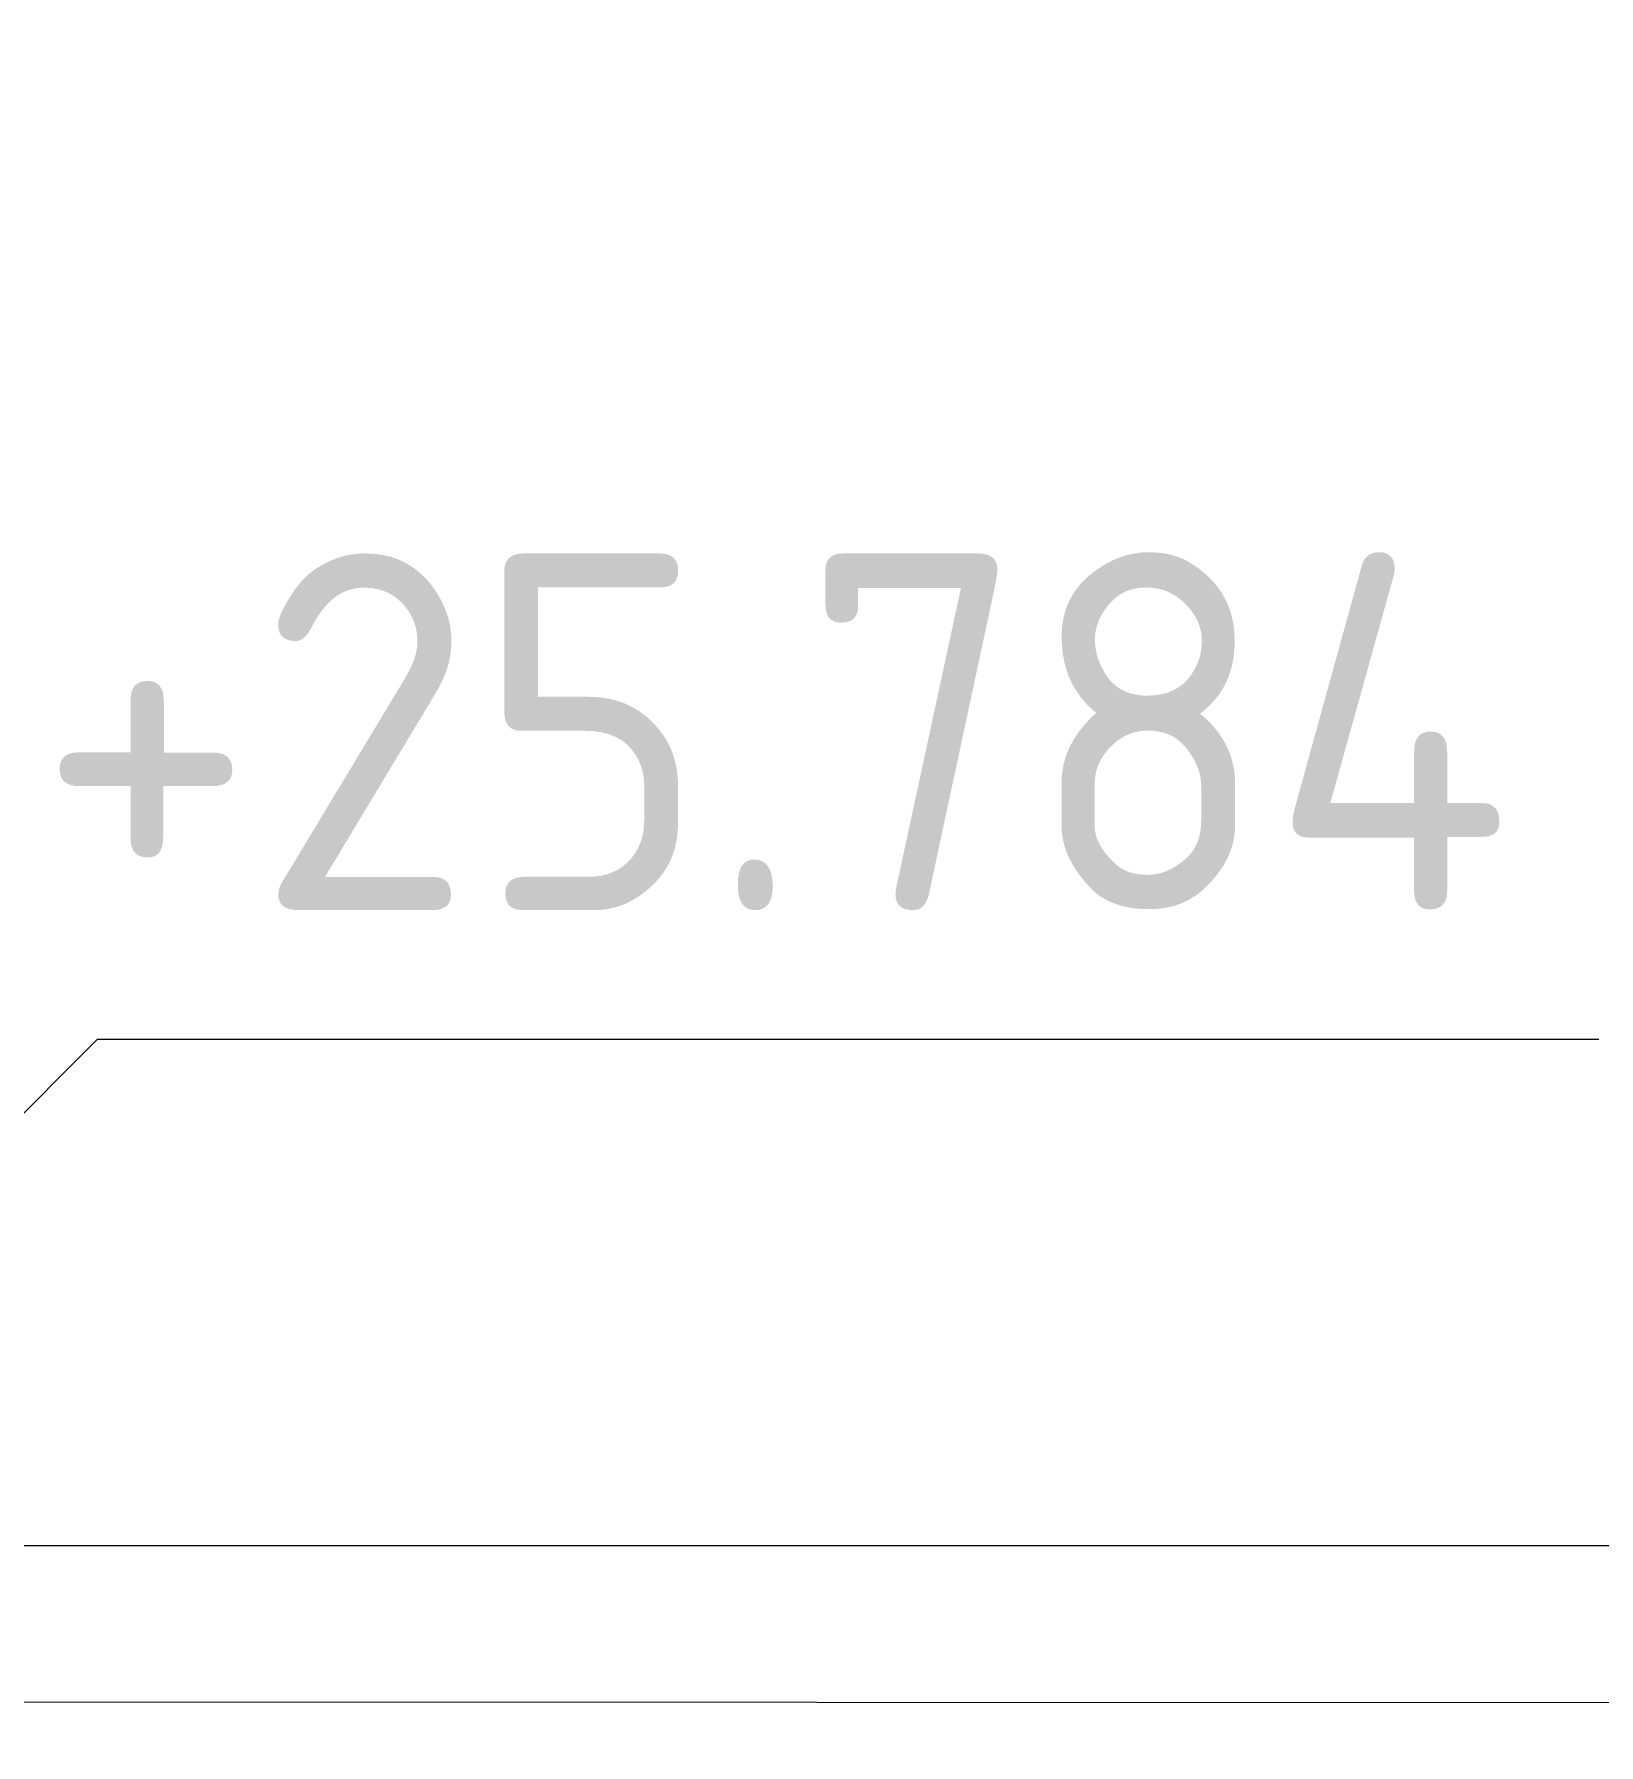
# Model space of a CAD drawing. Header units: millimetres. Extents: x -263990 to 193903, y -164417 to 240530.
# Drawn here: x 95559 to 96656, y -15830 to -14631 of the extents above; entities that cross this region are included whole.
import ezdxf

# ---------------------------------------------------------------- set-up
doc = ezdxf.new("R2010")
doc.units = ezdxf.units.MM
doc.header["$LTSCALE"] = 20
doc.layers.add('Размеры', color=7, linetype='Continuous', lineweight=9)
doc.styles.add('ISOCPEUR', font='isocpeur.ttf', dxfattribs={"width": 0.9, "height": 250})

msp = doc.modelspace()

# ---------------------------------------------------------------- linework, layer by layer
at = {"layer": 'Размеры', "lineweight": 20}
for p, q in [((95248.18091, -15690.217), (95603.03903, -15335.35888)), ((95603.03903, -15335.35888), (96655.61247, -15335.35888)), ((94157.99999, -15690.217), (140786.26471, -15690.217))]:
    msp.add_line(p, q, dxfattribs=at)
msp.add_lwpolyline([(95114.3403, -3490.37501), (100122.1898, -3514.5982), (105134.5268, -3527.55614), (109935.12354, -3527.33304), (109883.4984, -8693.01835), (109928.04109, -15829.95152), (105530.44447, -15805.85709), (100590.80697, -15802.76656), (95106.59227, -15799.76271), (95112.13475, -12469.05387), (95105.3839, -9940.82289), (95108.27746, -8569.59105)], close=True, dxfattribs=at)

# ---------------------------------------------------------------- texts
at = {"layer": 'Размеры', "lineweight": 20, "insert": (95560.30977, -14994.89004, -29175.57371), "char_height": 250, "width": 1266.66625, "attachment_point": 1, "rotation": 360, "style": 'ISOCPEUR'}
msp.add_mtext('+25.784', dxfattribs=at)

doc.saveas('drawing.dxf')
